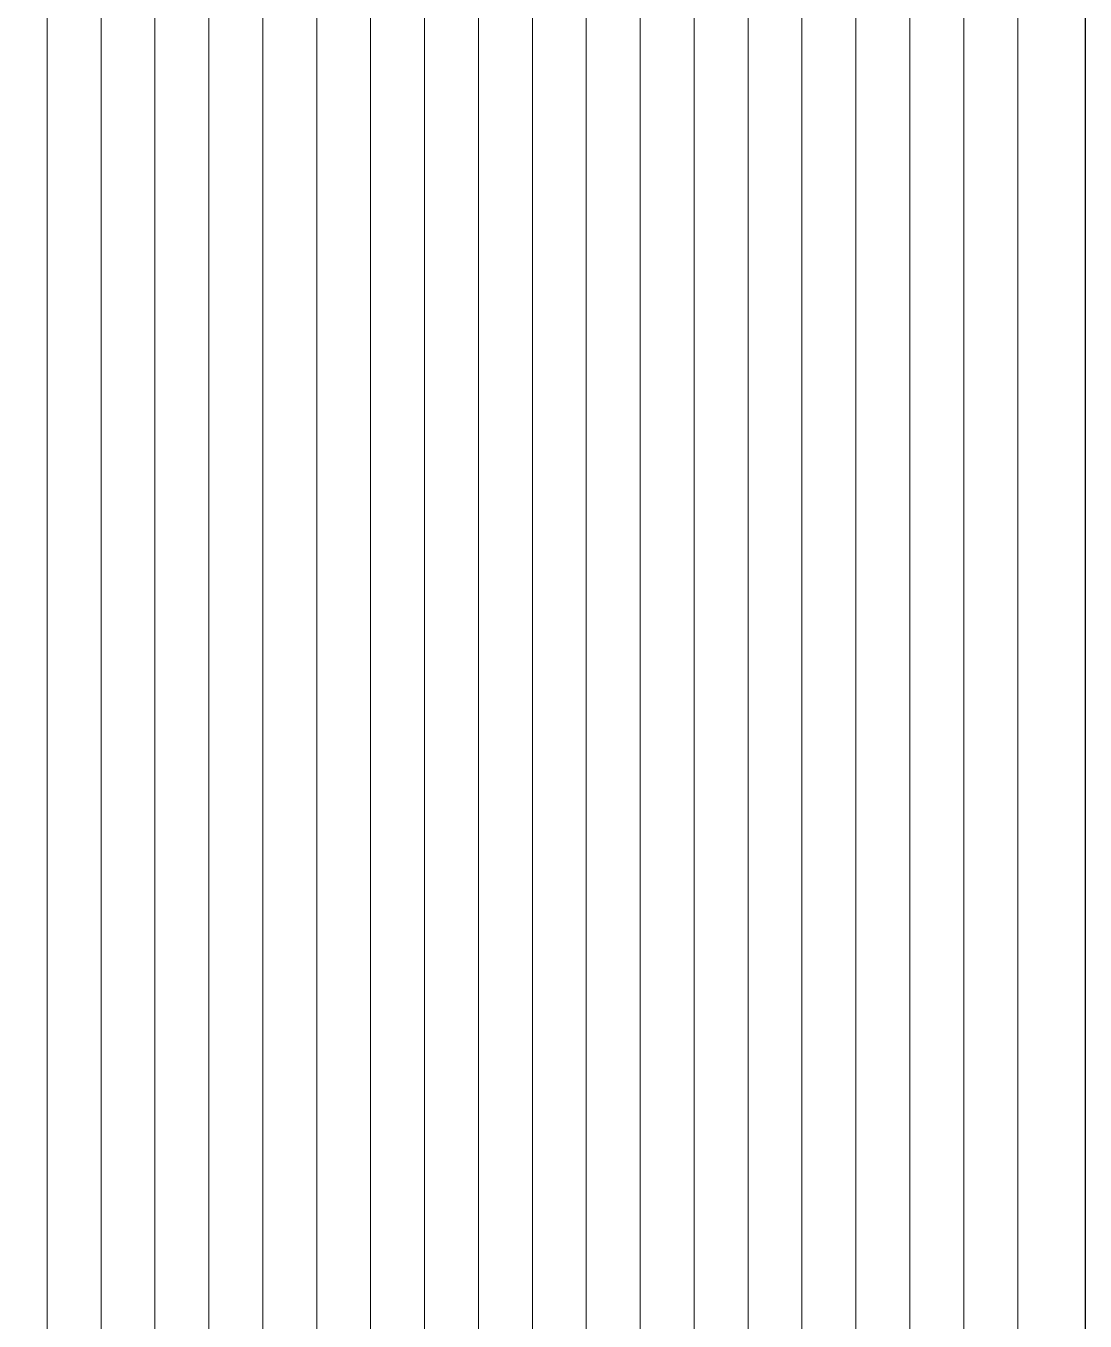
# Model space of a CAD drawing. Header units: millimetres. Extents: x -1800 to 33200, y -8500 to 38400.
# Drawn here: x 24656 to 26351, y 31084 to 33158 of the extents above; entities that cross this region are included whole.
import ezdxf

# ---------------------------------------------------------------- set-up
doc = ezdxf.new("R2010")
doc.units = ezdxf.units.MM
doc.layers.add('E-HATCH', color=8, linetype='Continuous', lineweight=9)
doc.layers.add('E-WALL', color=7, linetype='Continuous', lineweight=25)

msp = doc.modelspace()

# ---------------------------------------------------------------- linework, layer by layer
at = {"layer": 'E-HATCH'}
for p, q in [((24689.5, 34708.9), (24689.5, 30670.2)), ((24775.9, 34708.9), (24775.9, 30670.2)), ((24862.2, 34708.9), (24862.2, 30670.2)), ((24948.5, 34708.9), (24948.5, 30670.2)), ((25034.9, 34708.9), (25034.9, 30670.2)), ((25121.2, 34708.9), (25121.2, 30670.2)), ((25207.5, 34708.9), (25207.5, 30670.2)), ((25293.8, 34708.9), (25293.8, 30670.2)), ((25380.2, 34708.9), (25380.2, 30670.2)), ((25466.5, 34708.9), (25466.5, 30670.2)), ((25552.8, 34708.9), (25552.8, 30670.2)), ((25639.1, 34708.9), (25639.1, 30670.2)), ((25725.5, 34708.9), (25725.5, 30670.2)), ((25811.8, 34708.9), (25811.8, 30670.2)), ((25898.1, 34708.9), (25898.1, 30670.2)), ((25984.5, 34708.9), (25984.5, 30670.2)), ((26070.8, 34708.9), (26070.8, 30670.2)), ((26157.1, 34708.9), (26157.1, 30670.2)), ((26243.4, 34708.9), (26243.4, 30670.2))]:
    msp.add_line(p, q, dxfattribs=at)
at = {"layer": 'E-WALL'}
msp.add_lwpolyline([(23696.8, 34744), (26351.3, 34744), (26351.3, 30635.1), (23696.8, 30635.1)], close=True, dxfattribs=at)

doc.saveas('drawing.dxf')
